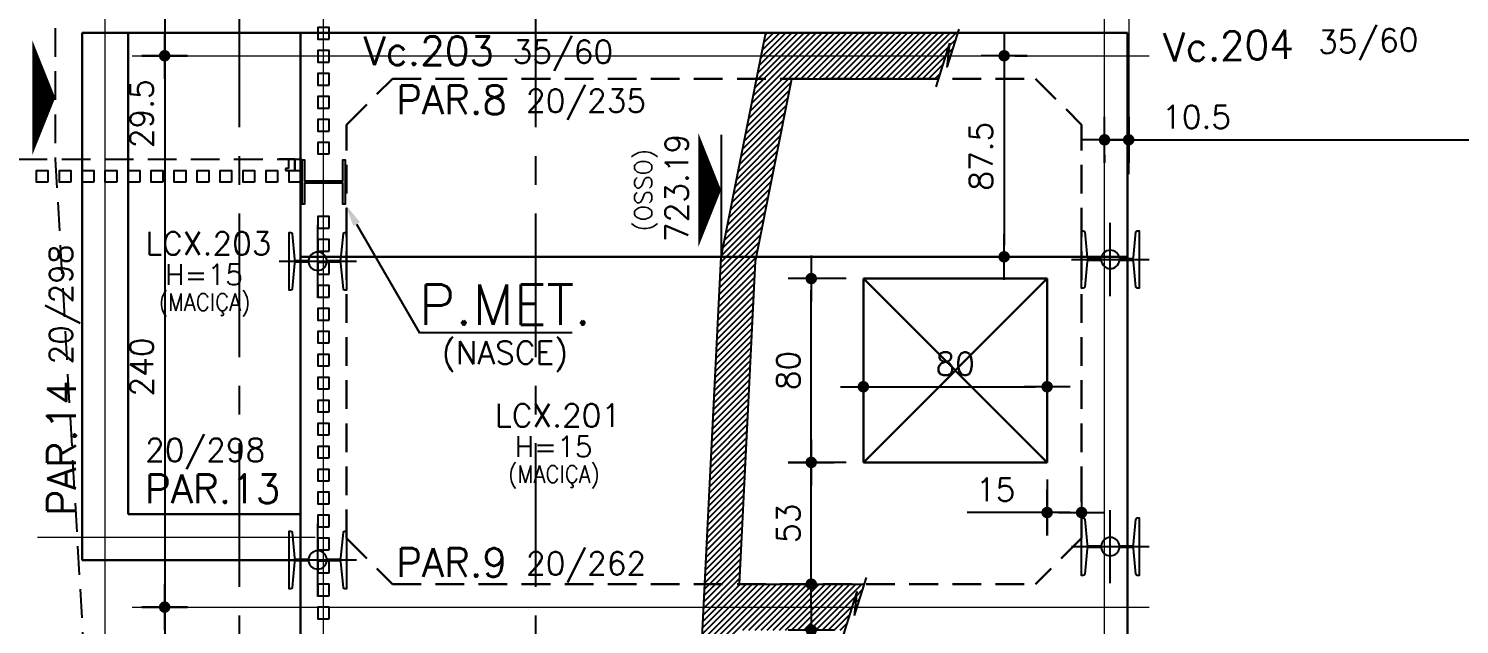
# Model space of a CAD drawing. Header units: inches. Extents: x 0 to 5940, y 0 to 4205.
# Drawn here: x 586 to 1209, y 723 to 983 of the extents above; entities that cross this region are included whole.
import ezdxf
from ezdxf.enums import TextEntityAlignment as Align

# ---------------------------------------------------------------- set-up
doc = ezdxf.new("R2010")
doc.units = ezdxf.units.IN
doc.header["$LTSCALE"] = 50
doc.header["$MEASUREMENT"] = 0
doc.linetypes.add('CENTER', pattern=[2, 1.25, -0.25, 0.25, -0.25])
doc.linetypes.add('HIDDEN', pattern=[0.375, 0.25, -0.125])
for name, color, linetype in [('ALVENARIA', 10, 'HIDDEN'), ('CORTE-FORMA', 1, 'Continuous'), ('COTA', 6, 'Continuous'), ('FO-TEXTO-LAJES', 152, 'Continuous'), ('FO-TEXTO-VIGAS', 3, 'Continuous'), ('NIVEL', 3, 'Continuous'), ('PERFIL-CORTINA', 253, 'Continuous'), ('PILAR METALICO', 210, 'Continuous'), ('TEXTO', 3, 'Continuous')]:
    doc.layers.add(name, color=color, linetype=linetype)
for name, color, linetype, lineweight in [('FO-Eixos', 150, 'Continuous', 5), ('FO-Textos dos pilares', 3, 'Continuous', 20), ('FO-Vigas', 2, 'Continuous', 30)]:
    doc.layers.add(name, color=color, linetype=linetype, lineweight=lineweight)
doc.styles.add('ROMANS', font='romans.shx')
doc.dimstyles.new('COTA_50', dxfattribs={"dimscale": 5, "dimtxt": 2, "dimasz": 1, "dimexe": 2, "dimexo": 1.5, "dimgap": 1, "dimtad": 1, "dimzin": 12, "dimdsep": 46, "dimtxsty": 'ROMANS', "dimblk1": 'COTA', "dimblk2": 'COTA', "dimsah": 1, "dimcen": -4, "dimdle": 1.5, "dimclrd": 6, "dimclre": 6, "dimclrt": 3, "dimadec": 0, "dimazin": 0, "dimtfac": 1, "dimtofl": 0, "dimtmove": 0, "dimatfit": 3, "dimldrblk": 'COTA', "dimfxl": 1, "dimtolj": 1, "dimtzin": 12, "dimarcsym": 0})

# ---------------------------------------------------------------- blocks, each defined once
blk = doc.blocks.new('COTA')
at = {"layer": 'COTA'}
for p, q in [((0, -2), (0, 2)), ((2, 0), (-2, 0))]:
    blk.add_line(p, q, dxfattribs=at)
at = {"layer": 'COTA', "const_width": 0.5}
blk.add_lwpolyline([(-0.25, 0, 1), (0.25, 0, 1)], format="xyb", close=True, dxfattribs=at)
blk = doc.blocks.new('*D146')
at = {"layer": 'COTA', "color": 6, "lineweight": -2, "transparency": 16777216}
for p, q in [((1049.8, 934.12), (1044.8, 934.12)), ((1070.3, 934.12), (1114.35, 934.12)), ((1054.8, 927.62), (1054.8, 924.12)), ((1065.3, 927.62), (1065.3, 924.12))]:
    blk.add_line(p, q, dxfattribs=at)
at = {"layer": 'Defpoints', "color": 0, "transparency": 16777216}
for p in [(1054.8, 935.12), (1065.3, 935.12), (1065.3, 934.12)]:
    blk.add_point(p, dxfattribs=at)
at = {"layer": 'COTA', "color": 6, "lineweight": -2, "transparency": 16777216, "xscale": 5, "yscale": 5, "zscale": 5}
blk.add_blockref('COTA', (1054.8, 934.12), dxfattribs=at)
at = {"layer": 'COTA', "color": 6, "lineweight": -2, "transparency": 16777216, "xscale": 5, "yscale": 5, "zscale": 5, "rotation": 180}
blk.add_blockref('COTA', (1065.3, 934.12), dxfattribs=at)
at = {"layer": 'COTA', "color": 3, "transparency": 16777216, "insert": (1094.83, 944.12), "char_height": 10, "attachment_point": 5, "style": 'ROMANS'}
blk.add_mtext('\\A1;10.5', dxfattribs=at)
blk = doc.blocks.new('*D149')
at = {"layer": 'COTA', "color": 6, "lineweight": -2, "transparency": 16777216}
for p, q in [((1065.3, 932.93), (1065.3, 924.12)), ((1070.3, 934.12), (1413.8, 934.12)), ((1418.8, 932.93), (1418.8, 924.12))]:
    blk.add_line(p, q, dxfattribs=at)
at = {"layer": 'Defpoints', "color": 0, "transparency": 16777216}
for p in [(1065.3, 940.43), (1418.8, 940.43), (1418.8, 934.12)]:
    blk.add_point(p, dxfattribs=at)
at = {"layer": 'COTA', "color": 6, "lineweight": -2, "transparency": 16777216, "xscale": 5, "yscale": 5, "zscale": 5, "rotation": 180}
blk.add_blockref('COTA', (1065.3, 934.12), dxfattribs=at)
at = {"layer": 'COTA', "color": 6, "lineweight": -2, "transparency": 16777216, "xscale": 5, "yscale": 5, "zscale": 5}
blk.add_blockref('COTA', (1418.8, 934.12), dxfattribs=at)
at = {"layer": 'COTA', "color": 3, "transparency": 16777216, "insert": (1242.05, 944.12), "char_height": 10, "attachment_point": 5, "style": 'ROMANS'}
blk.add_mtext('\\A1;353.5', dxfattribs=at)
blk = doc.blocks.new('*D186')
at = {"layer": 'COTA', "color": 6, "lineweight": -2, "transparency": 16777216}
for p, q in [((652.15, 970.71), (635.65, 970.71)), ((645.65, 965.71), (645.65, 735.71)), ((652.15, 730.71), (635.65, 730.71))]:
    blk.add_line(p, q, dxfattribs=at)
at = {"layer": 'Defpoints', "color": 0, "transparency": 16777216}
for p in [(659.65, 970.71), (645.65, 730.71), (659.65, 730.71)]:
    blk.add_point(p, dxfattribs=at)
at = {"layer": 'COTA', "color": 6, "lineweight": -2, "transparency": 16777216, "xscale": 5, "yscale": 5, "zscale": 5}
for p, rotation in [((645.65, 970.71), 90), ((645.65, 730.71), 270)]:
    blk.add_blockref('COTA', p, dxfattribs=dict(at, rotation=rotation))
at = {"layer": 'COTA', "color": 3, "transparency": 16777216, "insert": (635.65, 835.25), "char_height": 10, "attachment_point": 5, "rotation": 90, "style": 'ROMANS'}
blk.add_mtext('\\A1;240', dxfattribs=at)
blk = doc.blocks.new('*D187')
at = {"layer": 'COTA', "color": 6, "lineweight": -2, "transparency": 16777216}
for p, q in [((647.71, 1000.21), (635.65, 1000.21)), ((645.65, 995.21), (645.65, 975.71)), ((647.71, 970.71), (635.65, 970.71)), ((645.65, 970.71), (645.65, 925.23))]:
    blk.add_line(p, q, dxfattribs=at)
at = {"layer": 'Defpoints', "color": 0, "transparency": 16777216}
for p in [(655.21, 1000.21), (645.65, 970.71), (655.21, 970.71)]:
    blk.add_point(p, dxfattribs=at)
at = {"layer": 'COTA', "color": 6, "lineweight": -2, "transparency": 16777216, "xscale": 5, "yscale": 5, "zscale": 5}
for p, rotation in [((645.65, 1000.21), 90), ((645.65, 970.71), 270)]:
    blk.add_blockref('COTA', p, dxfattribs=dict(at, rotation=rotation))
at = {"layer": 'COTA', "color": 3, "transparency": 16777216, "insert": (635.65, 945.47), "char_height": 10, "attachment_point": 5, "rotation": 90, "style": 'ROMANS'}
blk.add_mtext('\\A1;29.5', dxfattribs=at)
blk = doc.blocks.new('*D188')
at = {"layer": 'COTA', "color": 6, "lineweight": -2, "transparency": 16777216}
for p, q in [((650.55, 730.71), (635.65, 730.71)), ((645.65, 725.71), (645.65, 485.93)), ((697.41, 480.93), (635.65, 480.93))]:
    blk.add_line(p, q, dxfattribs=at)
at = {"layer": 'Defpoints', "color": 0, "transparency": 16777216}
for p in [(658.05, 730.71), (645.65, 480.93), (704.91, 480.93)]:
    blk.add_point(p, dxfattribs=at)
at = {"layer": 'COTA', "color": 6, "lineweight": -2, "transparency": 16777216, "xscale": 5, "yscale": 5, "zscale": 5}
for p, rotation in [((645.65, 730.71), 90), ((645.65, 480.93), 270)]:
    blk.add_blockref('COTA', p, dxfattribs=dict(at, rotation=rotation))
at = {"layer": 'COTA', "color": 3, "transparency": 16777216, "insert": (635.65, 605.82), "char_height": 10, "attachment_point": 5, "rotation": 90, "style": 'ROMANS'}
blk.add_mtext('\\A1;250', dxfattribs=at)
blk = doc.blocks.new('*D302')
at = {"layer": 'COTA', "color": 6, "lineweight": -2, "transparency": 16777216}
for p, q in [((1011.08, 965.71), (1011.08, 888.21)), ((1015.67, 970.71), (1021.08, 970.71)), ((1015.67, 883.21), (1021.08, 883.21))]:
    blk.add_line(p, q, dxfattribs=at)
at = {"layer": 'Defpoints', "color": 0, "transparency": 16777216}
for p in [(1008.17, 970.71), (1008.17, 883.21), (1011.08, 883.21)]:
    blk.add_point(p, dxfattribs=at)
at = {"layer": 'COTA', "color": 6, "lineweight": -2, "transparency": 16777216, "xscale": 5, "yscale": 5, "zscale": 5}
for p, rotation in [((1011.08, 970.71), 90), ((1011.08, 883.21), 270)]:
    blk.add_blockref('COTA', p, dxfattribs=dict(at, rotation=rotation))
at = {"layer": 'COTA', "color": 3, "transparency": 16777216, "insert": (1001.08, 926.96), "char_height": 10, "attachment_point": 5, "rotation": 90, "style": 'ROMANS'}
blk.add_mtext('\\A1;87.5', dxfattribs=at)
blk = doc.blocks.new('*D303')
at = {"layer": 'COTA', "color": 6, "lineweight": -2, "transparency": 16777216}
for p, q in [((942.3, 793.71), (917.12, 793.71)), ((927.12, 745.71), (927.12, 788.71)), ((925.86, 740.71), (917.12, 740.71))]:
    blk.add_line(p, q, dxfattribs=at)
at = {"layer": 'Defpoints', "color": 0, "transparency": 16777216}
for p in [(927.12, 793.71), (949.8, 793.71), (933.36, 740.71)]:
    blk.add_point(p, dxfattribs=at)
at = {"layer": 'COTA', "color": 6, "lineweight": -2, "transparency": 16777216, "xscale": 5, "yscale": 5, "zscale": 5}
for p, rotation in [((927.12, 793.71), 90), ((927.12, 740.71), 270)]:
    blk.add_blockref('COTA', p, dxfattribs=dict(at, rotation=rotation))
at = {"layer": 'COTA', "color": 3, "transparency": 16777216, "insert": (917.12, 767.21), "char_height": 10, "attachment_point": 5, "rotation": 90, "style": 'ROMANS'}
blk.add_mtext('\\A1;53', dxfattribs=at)
blk = doc.blocks.new('*D304')
at = {"layer": 'COTA', "color": 6, "lineweight": -2, "transparency": 16777216}
for p, q in [((942.3, 873.71), (917.12, 873.71)), ((927.12, 798.71), (927.12, 868.71)), ((942.3, 793.71), (917.12, 793.71))]:
    blk.add_line(p, q, dxfattribs=at)
at = {"layer": 'Defpoints', "color": 0, "transparency": 16777216}
for p in [(927.12, 873.71), (949.8, 873.71), (949.8, 793.71)]:
    blk.add_point(p, dxfattribs=at)
at = {"layer": 'COTA', "color": 6, "lineweight": -2, "transparency": 16777216, "xscale": 5, "yscale": 5, "zscale": 5}
for p, rotation in [((927.12, 873.71), 90), ((927.12, 793.71), 270)]:
    blk.add_blockref('COTA', p, dxfattribs=dict(at, rotation=rotation))
at = {"layer": 'COTA', "color": 3, "transparency": 16777216, "insert": (917.12, 833.71), "char_height": 10, "attachment_point": 5, "rotation": 90, "style": 'ROMANS'}
blk.add_mtext('\\A1;80', dxfattribs=at)
blk = doc.blocks.new('*D305')
at = {"layer": 'COTA', "color": 6, "lineweight": -2, "transparency": 16777216}
for p, q in [((923.16, 720.71), (917.12, 720.71)), ((927.12, 715.71), (927.12, 634.71)), ((942.3, 629.71), (917.12, 629.71))]:
    blk.add_line(p, q, dxfattribs=at)
at = {"layer": 'Defpoints', "color": 0, "transparency": 16777216}
for p in [(930.66, 720.71), (927.12, 629.71), (949.8, 629.71)]:
    blk.add_point(p, dxfattribs=at)
at = {"layer": 'COTA', "color": 6, "lineweight": -2, "transparency": 16777216, "xscale": 5, "yscale": 5, "zscale": 5}
for p, rotation in [((927.12, 720.71), 90), ((927.12, 629.71), 270)]:
    blk.add_blockref('COTA', p, dxfattribs=dict(at, rotation=rotation))
at = {"layer": 'COTA', "color": 3, "transparency": 16777216, "insert": (917.12, 675.21), "char_height": 10, "attachment_point": 5, "rotation": 90, "style": 'ROMANS'}
blk.add_mtext('\\A1;91', dxfattribs=at)
blk = doc.blocks.new('*D309')
at = {"layer": 'COTA', "color": 6, "lineweight": -2, "transparency": 16777216}
for p, q in [((1029.8, 786.21), (1029.8, 761.88)), ((1044.8, 776.5), (1044.8, 781.88)), ((1024.8, 771.88), (995.04, 771.88)), ((1049.8, 771.88), (1054.8, 771.88))]:
    blk.add_line(p, q, dxfattribs=at)
at = {"layer": 'Defpoints', "color": 0, "transparency": 16777216}
for p in [(1029.8, 793.71), (1029.8, 771.88), (1044.8, 769)]:
    blk.add_point(p, dxfattribs=at)
at = {"layer": 'COTA', "color": 6, "lineweight": -2, "transparency": 16777216, "xscale": 5, "yscale": 5, "zscale": 5}
blk.add_blockref('COTA', (1029.8, 771.88), dxfattribs=at)
at = {"layer": 'COTA', "color": 6, "lineweight": -2, "transparency": 16777216, "xscale": 5, "yscale": 5, "zscale": 5, "rotation": 180}
blk.add_blockref('COTA', (1044.8, 771.88), dxfattribs=at)
at = {"layer": 'COTA', "color": 3, "transparency": 16777216, "insert": (1007.42, 781.88), "char_height": 10, "attachment_point": 5, "style": 'ROMANS'}
blk.add_mtext('\\A1;15', dxfattribs=at)
blk = doc.blocks.new('*D310')
at = {"layer": 'COTA', "color": 6, "lineweight": -2, "transparency": 16777216}
for p, q in [((949.8, 827.37), (949.8, 816.64)), ((954.8, 826.64), (1024.8, 826.64)), ((1029.8, 827.37), (1029.8, 816.64))]:
    blk.add_line(p, q, dxfattribs=at)
at = {"layer": 'Defpoints', "color": 0, "transparency": 16777216}
for p in [(949.8, 834.87), (1029.8, 834.87), (1029.8, 826.64)]:
    blk.add_point(p, dxfattribs=at)
at = {"layer": 'COTA', "color": 6, "lineweight": -2, "transparency": 16777216, "xscale": 5, "yscale": 5, "zscale": 5, "rotation": 180}
blk.add_blockref('COTA', (949.8, 826.64), dxfattribs=at)
at = {"layer": 'COTA', "color": 6, "lineweight": -2, "transparency": 16777216, "xscale": 5, "yscale": 5, "zscale": 5}
blk.add_blockref('COTA', (1029.8, 826.64), dxfattribs=at)
at = {"layer": 'COTA', "color": 3, "transparency": 16777216, "insert": (989.8, 836.64), "char_height": 10, "attachment_point": 5, "style": 'ROMANS'}
blk.add_mtext('\\A1;80', dxfattribs=at)
blk = doc.blocks.new('A$7E7B159102C265')
at = {"layer": 'PERFIL-CORTINA'}
for p, q in [((336.88, 398.44), (336.88, 430.26)), ((681.88, 399.24), (681.88, 431.06)), ((320.03, 414.35), (353.73, 414.35)), ((665.03, 415.15), (698.73, 415.15)), ((681.88, 274.24), (681.88, 306.06)), ((336.88, 268.44), (336.88, 300.26)), ((665.03, 290.15), (698.73, 290.15)), ((320.03, 284.35), (353.73, 284.35))]:
    blk.add_line(p, q, dxfattribs=at)
for points in [[(332.9, 413.96), (327.42, 413.96, 0.348536), (326.81, 413.48), (325.74, 402.34, -0.348536), (325.14, 401.85), (324.38, 401.85), (324.38, 426.85), (325.14, 426.85, -0.348536), (325.74, 426.37), (326.81, 415.23, 0.348536), (327.42, 414.75), (332.9, 414.75)], [(340.86, 414.75), (346.35, 414.75, 0.348536), (346.95, 415.23), (348.02, 426.37, -0.348536), (348.63, 426.85), (349.38, 426.85), (349.38, 401.85), (348.63, 401.85, -0.348536), (348.02, 402.34), (346.95, 413.48, 0.34905), (346.34, 413.96)], [(677.9, 414.75), (672.42, 414.75, 0.348536), (671.81, 414.27), (670.74, 403.13, -0.348536), (670.13, 402.65), (669.38, 402.65), (669.38, 427.65), (670.13, 427.65, -0.348536), (670.74, 427.17), (671.81, 416.02, 0.348536), (672.42, 415.54), (677.9, 415.54)], [(685.86, 415.54), (691.34, 415.54, 0.348536), (691.95, 416.02), (693.02, 427.17, -0.348536), (693.63, 427.65), (694.38, 427.65), (694.38, 402.65), (693.63, 402.65, -0.348536), (693.02, 403.13), (691.95, 414.27, 0.34905), (691.34, 414.75)], [(677.9, 289.75), (672.42, 289.75, 0.348536), (671.81, 289.27), (670.74, 278.13, -0.348536), (670.13, 277.65), (669.38, 277.65), (669.38, 302.65), (670.13, 302.65, -0.348536), (670.74, 302.17), (671.81, 291.02, 0.348536), (672.42, 290.54), (677.9, 290.54)], [(685.86, 290.54), (691.34, 290.54, 0.348536), (691.95, 291.02), (693.02, 302.17, -0.348536), (693.63, 302.65), (694.38, 302.65), (694.38, 277.65), (693.63, 277.65, -0.348536), (693.02, 278.13), (691.95, 289.27, 0.34905), (691.34, 289.75)], [(332.9, 283.96), (327.42, 283.96, 0.348536), (326.81, 283.48), (325.74, 272.34, -0.348536), (325.14, 271.85), (324.38, 271.85), (324.38, 296.85), (325.14, 296.85, -0.348536), (325.74, 296.37), (326.81, 285.23, 0.348536), (327.42, 284.75), (332.9, 284.75)], [(340.86, 284.75), (346.35, 284.75, 0.348536), (346.95, 285.23), (348.02, 296.37, -0.348536), (348.63, 296.85), (349.38, 296.85), (349.38, 271.85), (348.63, 271.85, -0.348536), (348.02, 272.34), (346.95, 283.48, 0.34905), (346.34, 283.96)]]:
    blk.add_lwpolyline(points, format="xyb", dxfattribs=at)
for points in [[(346.35, 413.96), (340.86, 413.96)], [(691.34, 414.75), (685.86, 414.75)], [(691.34, 289.75), (685.86, 289.75)], [(346.35, 283.96), (340.86, 283.96)]]:
    blk.add_lwpolyline(points, dxfattribs=at)
for centre, start, end in [((336.88, 414.35), 5.64414, 174.35586), ((681.88, 415.15), 5.64414, 174.35586), ((336.88, 414.35), 185.64414, 354.35586), ((681.88, 415.15), 185.64414, 354.35586), ((681.88, 290.15), 5.64414, 174.35586), ((336.88, 284.35), 5.64414, 174.35586), ((681.88, 290.15), 185.64414, 354.35586), ((336.88, 284.35), 185.64414, 354.35586)]:
    blk.add_arc(centre, 4, start, end, dxfattribs=at)

msp = doc.modelspace()

# ---------------------------------------------------------------- hatches: boundary and pattern name
at = {"layer": 'CORTE-FORMA'}
h = msp.add_hatch(dxfattribs=at)
h.set_pattern_fill('ANSI31', color=70, scale=15)
h.set_pattern_definition([(45, (-4662.459, 9121.8574), (-1.3258252, 1.3258252), [])])
h.paths.add_polyline_path([(946.968, 737.461), (945.788, 727), (950.096, 740.707), (895.827, 740.707), (902.846, 881.37), (918.714, 960.707), (982.458, 960.707), (987.321, 976.18), (986.141, 965.719), (990.851, 980.707), (907.416, 980.707), (887.92, 883.225), (867.601, 476.021), (941.625, 476.021), (946.968, 493.021), (945.788, 482.561), (950.179, 496.532), (883.643, 496.532), (894.829, 720.707), (941.703, 720.707)])
at = {"layer": 'PILAR METALICO'}
msp.add_hatch(color=210, dxfattribs=at).paths.add_polyline_path([(705.304, 915.709), (705.304, 906.209), (706.604, 906.209), (706.604, 915.329), (723.004, 915.329), (723.004, 906.209), (724.304, 906.209), (724.304, 925.209), (723.004, 925.209), (723.004, 916.089), (706.604, 916.089), (706.604, 925.209), (705.304, 925.209)])

# ---------------------------------------------------------------- linework, layer by layer
at = {"layer": 'ALVENARIA'}
msp.add_line((394.563, 925.672), (705.304, 925.672), dxfattribs=at)
at = {"layer": 'ALVENARIA', "color": 252, "linetype": 'Continuous'}
for p, q in [((699.504, 925.707), (695.504, 925.707)), ((702.304, 925.707), (699.504, 925.707)), ((699.504, 925.707), (699.504, 921.707)), ((702.304, 920.707), (702.304, 925.707)), ((702.304, 925.707), (702.304, 920.707)), ((702.304, 925.707), (702.304, 920.707)), ((699.504, 921.707), (698.304, 921.707)), ((698.304, 921.707), (698.304, 920.707)), ((698.304, 920.707), (702.304, 920.707))]:
    msp.add_line(p, q, dxfattribs=at)
at = {"layer": 'ALVENARIA', "color": 252, "linetype": 'Continuous', "flags": 128}
for points in [[(717.304, 977.957), (717.304, 982.957), (712.304, 982.957), (712.304, 977.957)], [(717.304, 967.957), (717.304, 972.957), (712.304, 972.957), (712.304, 967.957)], [(717.304, 957.957), (717.304, 962.957), (712.304, 962.957), (712.304, 957.957)], [(717.304, 947.957), (717.304, 952.957), (712.304, 952.957), (712.304, 947.957)], [(717.304, 937.957), (717.304, 942.957), (712.304, 942.957), (712.304, 937.957)], [(717.304, 927.957), (717.304, 932.957), (712.304, 932.957), (712.304, 927.957)], [(594.804, 915.707), (589.804, 915.707), (589.804, 920.707), (594.804, 920.707)], [(604.804, 915.707), (599.804, 915.707), (599.804, 920.707), (604.804, 920.707)], [(614.804, 915.707), (609.804, 915.707), (609.804, 920.707), (614.804, 920.707)], [(624.804, 915.707), (619.804, 915.707), (619.804, 920.707), (624.804, 920.707)], [(634.804, 915.707), (629.804, 915.707), (629.804, 920.707), (634.804, 920.707)], [(644.804, 915.707), (639.804, 915.707), (639.804, 920.707), (644.804, 920.707)], [(654.804, 915.707), (649.804, 915.707), (649.804, 920.707), (654.804, 920.707)], [(664.804, 915.707), (659.804, 915.707), (659.804, 920.707), (664.804, 920.707)], [(674.804, 915.707), (669.804, 915.707), (669.804, 920.707), (674.804, 920.707)], [(684.804, 915.707), (679.804, 915.707), (679.804, 920.707), (684.804, 920.707)], [(694.804, 915.707), (689.804, 915.707), (689.804, 920.707), (694.804, 920.707)], [(704.804, 915.707), (699.804, 915.707), (699.804, 920.707), (704.804, 920.707)], [(717.304, 895.68), (717.304, 900.68), (712.304, 900.68), (712.304, 895.68)], [(717.304, 885.68), (717.304, 890.68), (712.304, 890.68), (712.304, 885.68)], [(717.304, 875.68), (717.304, 880.68), (712.304, 880.68), (712.304, 875.68)], [(717.304, 865.68), (717.304, 870.68), (712.304, 870.68), (712.304, 865.68)], [(717.304, 855.68), (717.304, 860.68), (712.304, 860.68), (712.304, 855.68)], [(717.304, 845.68), (717.304, 850.68), (712.304, 850.68), (712.304, 845.68)], [(717.304, 835.68), (717.304, 840.68), (712.304, 840.68), (712.304, 835.68)], [(717.304, 825.68), (717.304, 830.68), (712.304, 830.68), (712.304, 825.68)], [(717.304, 815.68), (717.304, 820.68), (712.304, 820.68), (712.304, 815.68)], [(717.304, 805.68), (717.304, 810.68), (712.304, 810.68), (712.304, 805.68)], [(717.304, 795.68), (717.304, 800.68), (712.304, 800.68), (712.304, 795.68)], [(717.304, 785.68), (717.304, 790.68), (712.304, 790.68), (712.304, 785.68)], [(717.304, 775.68), (717.304, 780.68), (712.304, 780.68), (712.304, 775.68)], [(717.304, 765.68), (717.304, 770.68), (712.304, 770.68), (712.304, 765.68)], [(717.304, 755.68), (717.304, 760.68), (712.304, 760.68), (712.304, 755.68)], [(717.304, 745.68), (717.304, 750.68), (712.304, 750.68), (712.304, 745.68)], [(717.304, 735.68), (717.304, 740.68), (712.304, 740.68), (712.304, 735.68)], [(717.304, 725.68), (717.304, 730.68), (712.304, 730.68), (712.304, 725.68)]]:
    msp.add_lwpolyline(points, close=True, dxfattribs=at)
at = {"layer": 'CORTE-FORMA', "linetype": 'HIDDEN'}
for p, q in [((598.028, 982.707), (598.028, 925.707)), ((598.039, 925.707), (624.334, 468.416))]:
    msp.add_line(p, q, dxfattribs=at)
at = {"layer": 'CORTE-FORMA'}
for p, q in [((887.899, 883.121), (907.416, 980.707)), ((907.416, 980.707), (990.851, 980.707)), ((902.846, 881.37), (918.714, 960.707)), ((918.714, 960.707), (982.458, 960.707)), ((867.601, 476.021), (887.915, 883.121)), ((895.827, 740.707), (902.846, 881.37)), ((895.827, 740.707), (950.096, 740.707))]:
    msp.add_line(p, q, dxfattribs=at)
at = {"layer": 'CORTE-FORMA', "color": 8}
for p, q in [((991.367, 982.349), (986.141, 965.719)), ((987.321, 976.18), (981.345, 957.164)), ((987.321, 976.18), (986.141, 965.719)), ((887.899, 936.226), (887.899, 883.121)), ((951.014, 743.63), (945.788, 727)), ((946.968, 737.461), (940.992, 718.445)), ((946.968, 737.461), (945.788, 727))]:
    msp.add_line(p, q, dxfattribs=at)
at = {"layer": 'COTA', "color": 8}
for p in [(729.215, 897.463), (823.07, 850.053)]:
    msp.add_line(p, (756.644, 850.054), dxfattribs=at)
msp.add_solid([(727.772, 896.629), (724.207, 906.119), (730.658, 898.298)], dxfattribs=at)
at = {"layer": 'FO-Eixos'}
for p, q in [((714.804, 332.413), (714.804, 2199.325)), ((1065.304, 1530.382), (1065.304, 919.124)), ((1054.804, 332.413), (1054.804, 1035.065)), ((619.804, 669.419), (619.804, 1033.426)), ((631.498, 970.707), (1074.209, 970.707)), ((590.253, 761.207), (711.096, 761.207)), ((631.498, 730.707), (1074.209, 730.707))]:
    msp.add_line(p, q, dxfattribs=at)
at = {"layer": 'FO-Vigas'}
for p, q in [((609.804, 980.707), (1064.804, 980.707)), ((609.804, 980.707), (609.804, 751.207)), ((629.804, 980.707), (629.804, 771.207)), ((704.804, 470.929), (704.804, 980.707)), ((1064.804, 501.699), (1064.804, 980.707)), ((704.804, 883.207), (1064.804, 883.207)), ((949.804, 873.707), (1029.804, 873.707)), ((949.804, 793.707), (949.804, 873.707)), ((1029.804, 873.707), (1029.804, 793.707)), ((1029.804, 793.707), (949.804, 793.707)), ((704.804, 771.207), (629.804, 771.207)), ((704.804, 751.207), (609.804, 751.207))]:
    msp.add_line(p, q, dxfattribs=at)
at = {"layer": 'FO-Vigas', "linetype": 'HIDDEN'}
for p, q in [((724.804, 940.707), (744.804, 960.707)), ((744.804, 960.707), (1024.804, 960.707)), ((1024.804, 960.707), (1044.804, 940.707)), ((724.804, 760.707), (724.804, 940.707)), ((1044.804, 760.707), (1044.804, 940.707)), ((724.804, 760.707), (744.804, 740.707)), ((1044.804, 760.707), (1024.804, 740.707)), ((744.804, 740.707), (1024.804, 740.707))]:
    msp.add_line(p, q, dxfattribs=at)
at = {"layer": 'FO-Vigas', "color": 8}
for p, q in [((949.804, 873.707), (1029.804, 793.707)), ((1029.804, 873.707), (949.804, 793.707))]:
    msp.add_line(p, q, dxfattribs=at)
at = {"layer": 'NIVEL', "color": 1}
for points in [[(598.028, 952.481, 0, 50, 0), (588.028, 952.481, 50, 50, 0)], [(887.899, 912.288, 0, 50, 0), (877.899, 912.288, 50, 50, 0)]]:
    msp.add_lwpolyline(points, format="xyseb", dxfattribs=at)
at = {"layer": 'PILAR METALICO', "color": 210, "flags": 128}
msp.add_lwpolyline([(705.304, 915.709), (705.304, 906.209), (706.604, 906.209), (706.604, 915.329), (723.004, 915.329), (723.004, 906.209), (724.304, 906.209), (724.304, 925.209), (723.004, 925.209), (723.004, 916.089), (706.604, 916.089), (706.604, 925.209), (705.304, 925.209)], close=True, dxfattribs=at)
at = {"layer": 'TEXTO', "color": 8, "linetype": 'CENTER'}
for p, q in [((807.174, 439.564), (807.174, 3797.333)), ((678.174, 439.564), (678.174, 2254.064))]:
    msp.add_line(p, q, dxfattribs=at)

# ---------------------------------------------------------------- block references
at = {"layer": 'PILAR METALICO'}
msp.add_blockref('A$7E7B159102C265', (375.425, 466.889), dxfattribs=at)

# ---------------------------------------------------------------- texts
at = {"layer": 'FO-TEXTO-LAJES', "style": 'ROMANS'}
for s, p in [('LCX.203', (637.298, 884.008)), ('LCX.201', (789.465, 809.139))]:
    msp.add_text(s, height=10, dxfattribs=at).set_placement(p)
at = {"layer": 'FO-TEXTO-LAJES', "color": 3, "style": 'ROMANS'}
for p in [(645.799, 870.927), (797.966, 796.057)]:
    msp.add_text('H=15', height=9, dxfattribs=at).set_placement(p)
at = {"layer": 'FO-TEXTO-LAJES', "color": 4, "style": 'ROMANS', "width": 0.9}
for p in [(643.054, 859.709), (795.221, 784.84)]:
    msp.add_text('(MACIÇA)', height=7.5, dxfattribs=at).set_placement(p)
at = {"layer": 'FO-TEXTO-VIGAS', "style": 'ROMANS'}
for s, rotation, p in [('35/60', 1.467391, (1147.843, 971.66)), ('20/298', 90, (605.487, 836.316))]:
    msp.add_text(s, height=10, rotation=rotation, dxfattribs=at).set_placement(p)
at = {"layer": 'FO-TEXTO-VIGAS', "color": 1, "style": 'ROMANS'}
for s, p in [('Vc.203', (732.227, 966.642)), ('PAR.8', (746.426, 945.316)), ('PAR.13', (637.056, 775.98)), ('PAR.9', (746.426, 743.919))]:
    msp.add_text(s, height=12.5, dxfattribs=at).set_placement(p)
at = {"layer": 'FO-TEXTO-VIGAS', "style": 'ROMANS'}
for s, p in [('35/60', (797.147, 967.462)), ('20/235', (802.956, 946.136)), ('20/298', (637.164, 794.079)), ('20/262', (802.956, 744.739))]:
    msp.add_text(s, height=10, dxfattribs=at).set_placement(p)
at = {"layer": 'FO-TEXTO-VIGAS', "color": 1, "style": 'ROMANS'}
for s, rotation, p in [('Vc.204', 1.467391, (1080.563, 968.085)), ('PAR.14', 90, (606.994, 770.548))]:
    msp.add_text(s, height=12.5, rotation=rotation, dxfattribs=at).set_placement(p)
at = {"layer": 'FO-Textos dos pilares', "color": 1, "style": 'ROMANS'}
msp.add_text('P.MET.', height=17.5, rotation=359.99954, dxfattribs=at).set_placement((756.402, 853.625))
at = {"layer": 'FO-Textos dos pilares', "color": 3, "style": 'ROMANS'}
msp.add_text('(NASCE)', height=10, rotation=359.99954, dxfattribs=at).set_placement((766.361, 836.52))
at = {"layer": 'NIVEL', "color": 3, "style": 'ROMANS'}
msp.add_text('723.19', height=10, rotation=90, dxfattribs=at).set_placement((873.546, 913.176), align=Align.CENTER)
at = {"layer": 'NIVEL', "color": 4, "style": 'ROMANS'}
msp.add_text('(OSSO)', height=7.5, rotation=90, dxfattribs=at).set_placement((857.742, 912.184), align=Align.CENTER)

# ---------------------------------------------------------------- dimensions: what is measured, and where the dimension line sits
at = {"layer": 'COTA'}
for base, p1, p2, picture, middle in [((645.651, 970.707), (655.207, 1000.207), (655.207, 970.707), '*D187', (635.651, 945.469)), ((1011.08, 883.207), (1008.171, 970.707), (1008.171, 883.207), '*D302', (1001.08, 926.957)), ((927.119, 873.707), (949.804, 793.707), (949.804, 873.707), '*D304', (917.119, 833.707)), ((927.119, 793.707), (933.363, 740.707), (949.804, 793.707), '*D303', (917.119, 767.207)), ((927.119, 629.707), (930.658, 720.707), (949.804, 629.707), '*D305', (917.119, 675.207))]:
    dim = msp.add_linear_dim(base=base, p1=p1, p2=p2, angle=90, dimstyle='COTA_50', dxfattribs=at)
    dim.commit()
    dim.dimension.update_dxf_attribs({"geometry": picture, "text_midpoint": middle})
dim = msp.add_linear_dim(base=(645.651, 730.707), p1=(659.65, 970.707), p2=(659.65, 730.707), angle=90, dimstyle='COTA_50', dxfattribs=at)
dim.commit()
dim.dimension.update_dxf_attribs({"geometry": '*D186', "text_midpoint": (645.651, 835.249), "dimtype": 160})
for base, p1, p2, picture, middle in [((1065.304, 934.124), (1054.804, 935.121), (1065.304, 935.121), '*D146', (1094.828, 944.124)), ((1418.804, 934.124), (1065.304, 940.425), (1418.804, 940.425), '*D149', (1242.054, 944.124)), ((1029.804, 826.637), (949.804, 834.871), (1029.804, 834.871), '*D310', (989.804, 836.637)), ((1029.804, 771.883), (1044.804, 769.001), (1029.804, 793.707), '*D309', (1007.423, 781.883))]:
    dim = msp.add_linear_dim(base=base, p1=p1, p2=p2, dimstyle='COTA_50', dxfattribs=at)
    dim.commit()
    dim.dimension.update_dxf_attribs({"geometry": picture, "text_midpoint": middle})
dim = msp.add_linear_dim(base=(645.651, 480.933), p1=(658.053, 730.707), p2=(704.912, 480.933), angle=90, dimstyle='COTA_50', override={"dimdec": 0}, dxfattribs=at)
dim.commit()
dim.dimension.update_dxf_attribs({"geometry": '*D188', "text_midpoint": (635.651, 605.82)})

doc.saveas('drawing.dxf')
